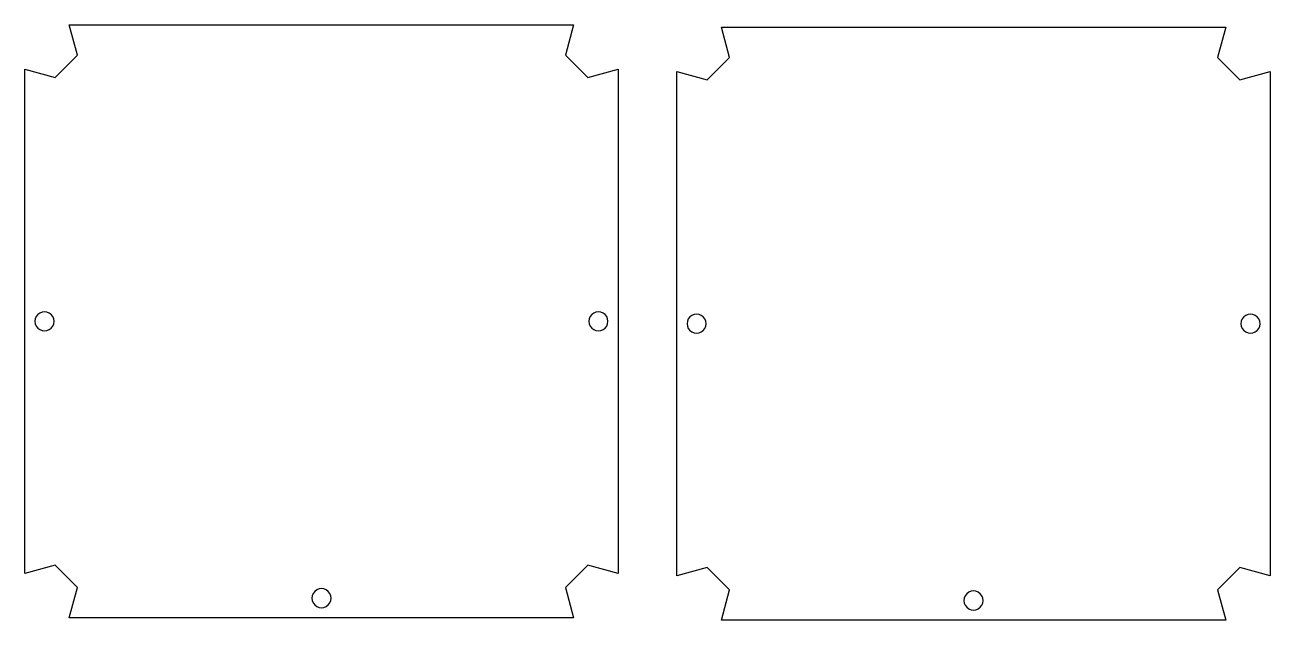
# Model space of a CAD drawing. Extents: x 47 to 174, y 200 to 261.
import ezdxf

# ---------------------------------------------------------------- set-up
doc = ezdxf.new("R2010")
doc.units = 0
doc.layers.add('Layer_1', color=7, linetype='CONTINUOUS')

msp = doc.modelspace()

# ---------------------------------------------------------------- linework, layer by layer
at = {"layer": 'Layer_1', "color": 7}
for points in [[(51.087943, 261.096683), (102.60215, 261.096683), (101.77282, 258.001587), (104.0386, 255.735801), (107.1337, 256.565138), (107.1337, 205.050922), (104.0386, 205.880258), (101.77282, 203.614473), (102.60215, 200.519377), (51.087943, 200.519377), (51.917275, 203.614473), (49.651497, 205.880258), (46.556388, 205.050922), (46.556388, 256.565138), (49.651497, 255.735801), (51.917275, 258.001587)], [(117.68486, 260.85413), (169.19907, 260.85413), (168.36974, 257.759034), (170.63552, 255.493248), (173.73062, 256.322585), (173.73062, 204.808369), (170.63552, 205.637705), (168.36974, 203.37192), (169.19907, 200.276824), (117.68486, 200.276824), (118.51419, 203.37192), (116.24841, 205.637705), (113.15331, 204.808369), (113.15331, 256.322585), (116.24841, 255.493248), (118.51419, 257.759034)], [(49.531387, 230.80803)], [(106.10871, 230.80803)], [(116.1283, 230.565477)], [(172.70563, 230.565477)], [(77.820046, 202.519362)], [(144.41696, 202.276809)]]:
    msp.add_lwpolyline(points, close=True, dxfattribs=at)
for points in [[(48.068886, 231.652405), (47.76722, 231.478238), (47.581386, 231.156364), (47.581386, 230.80803)], [(49.043887, 231.652405), (48.742221, 231.826572), (48.370552, 231.826572), (48.068886, 231.652405)], [(49.531387, 230.80803), (49.531387, 231.156364), (49.345553, 231.478238), (49.043887, 231.652405)], [(104.646054, 231.652856), (104.344308, 231.478568), (104.158517, 231.156493), (104.15871, 230.80803)], [(105.621366, 231.652856), (105.319621, 231.827143), (104.947799, 231.827143), (104.646054, 231.652856)], [(106.10871, 230.80803), (106.108903, 231.156493), (105.923112, 231.478568), (105.621366, 231.652856)], [(115.641096, 231.410707), (115.33928, 231.585102), (114.96732, 231.585102), (114.665504, 231.410707)], [(172.218296, 231.410332), (171.916546, 231.584627), (171.544714, 231.584627), (171.242964, 231.410332)], [(47.581386, 230.80803), (47.581386, 230.459696), (47.76722, 230.137822), (48.068886, 229.963655)], [(49.043887, 229.963655), (49.345553, 230.137822), (49.531387, 230.459696), (49.531387, 230.80803)], [(104.15871, 230.80803), (104.158517, 230.459567), (104.344308, 230.137492), (104.646054, 229.963204)], [(105.621366, 229.963204), (105.923112, 230.137492), (106.108903, 230.459567), (106.10871, 230.80803)], [(114.665504, 231.410707), (114.363687, 231.236312), (114.177933, 230.914055), (114.1783, 230.565477)], [(114.1783, 230.565477), (114.177933, 230.216899), (114.363687, 229.894642), (114.665504, 229.720247)], [(116.1283, 230.565477), (116.128667, 230.914055), (115.942913, 231.236312), (115.641096, 231.410707)], [(115.641096, 229.720247), (115.942913, 229.894642), (116.128667, 230.216899), (116.1283, 230.565477)], [(171.242964, 231.410332), (170.941213, 231.236037), (170.755424, 230.913948), (170.75563, 230.565477)], [(170.75563, 230.565477), (170.755424, 230.217006), (170.941213, 229.894917), (171.242964, 229.720622)], [(172.70563, 230.565477), (172.705836, 230.913948), (172.520047, 231.236037), (172.218296, 231.410332)], [(172.218296, 229.720622), (172.520047, 229.894917), (172.705836, 230.217006), (172.70563, 230.565477)], [(48.068886, 229.963655), (48.370552, 229.789488), (48.742221, 229.789488), (49.043887, 229.963655)], [(104.646054, 229.963204), (104.947799, 229.788917), (105.319621, 229.788917), (105.621366, 229.963204)], [(114.665504, 229.720247), (114.96732, 229.545852), (115.33928, 229.545852), (115.641096, 229.720247)], [(171.242964, 229.720622), (171.544714, 229.546327), (171.916546, 229.546327), (172.218296, 229.720622)], [(77.332546, 203.363737), (77.03088, 203.537904), (76.659212, 203.537904), (76.357546, 203.363737)], [(76.357546, 203.363737), (76.05588, 203.18957), (75.870046, 202.867696), (75.870046, 202.519362)], [(75.870046, 202.519362), (75.870046, 202.171028), (76.05588, 201.849154), (76.357546, 201.674987)], [(77.820046, 202.519362), (77.820046, 202.867696), (77.634212, 203.18957), (77.332546, 203.363737)], [(77.332546, 201.674987), (77.634212, 201.849154), (77.820046, 202.171028), (77.820046, 202.519362)], [(142.954294, 203.121664), (142.652543, 202.947369), (142.466754, 202.62528), (142.46696, 202.276809)], [(142.46696, 202.276809), (142.466754, 201.928338), (142.652543, 201.606249), (142.954294, 201.431954)], [(143.929626, 203.121664), (143.627876, 203.295959), (143.256044, 203.295959), (142.954294, 203.121664)], [(144.41696, 202.276809), (144.417166, 202.62528), (144.231377, 202.947369), (143.929626, 203.121664)], [(143.929626, 201.431954), (144.231377, 201.606249), (144.417166, 201.928338), (144.41696, 202.276809)], [(76.357546, 201.674987), (76.659212, 201.50082), (77.03088, 201.50082), (77.332546, 201.674987)], [(142.954294, 201.431954), (143.256044, 201.257659), (143.627876, 201.257659), (143.929626, 201.431954)]]:
    msp.add_open_spline(points, degree=3, dxfattribs=at)

doc.saveas('drawing.dxf')
